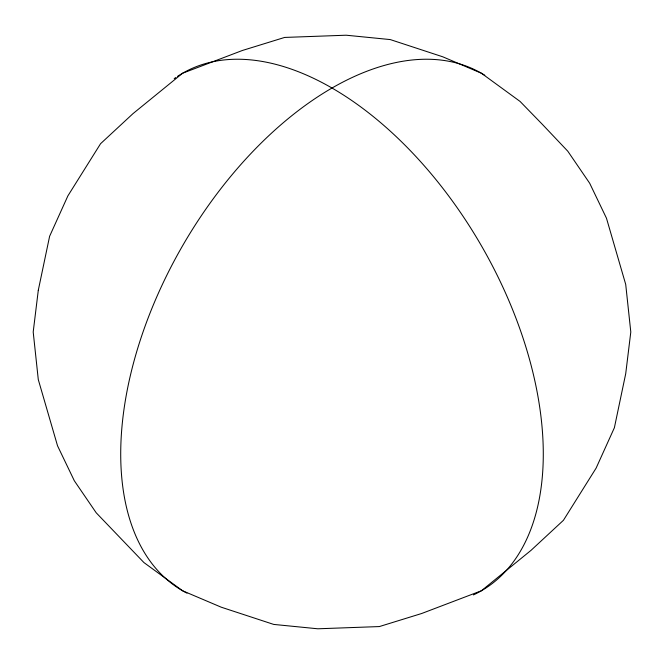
<?xml version="1.0" encoding="UTF-8"?>
<svg xmlns="http://www.w3.org/2000/svg" width="664" height="664" viewBox="0 0 664 664"><rect width="100%" height="100%" fill="white"/><g stroke="black" fill="none" stroke-linecap="round" stroke-linejoin="round"><path stroke-width="1" d="M174.209 78.659A298.8 172.515 60 0 1 175.852 77.497M177.512 76.377A298.8 172.515 60 0 1 482.695 247.996A298.8 172.515 60 0 1 473.424 594.911M186.974 593.151A298.8 172.515 -60 0 1 182.168 246.493A298.8 172.515 -60 0 1 484.803 75.289M38.288 290.292L33.2 332L38.288 379.592L57.536 445.81L74.326 480.769L96.205 512.791L143.93 562.566L182.6 590.769L221.27 607.211L273.717 624.417L317.849 628.791L379.36 626.567L421.623 613.519L481.4 590.769L530.992 550.381L563.429 520.302L596.106 468.137L614.383 427.732L625.712 373.707L630.8 332L625.712 284.408L606.464 218.19L589.673 183.231L567.795 151.209L542.322 124.317L520.07 101.434L481.4 73.231L442.73 56.789L390.283 39.583L346.151 35.209L284.64 37.433L242.377 50.481L182.6 73.231L133.007 113.619L100.571 143.698L67.894 195.863L49.617 236.268L38.288 290.292"/></g></svg>
